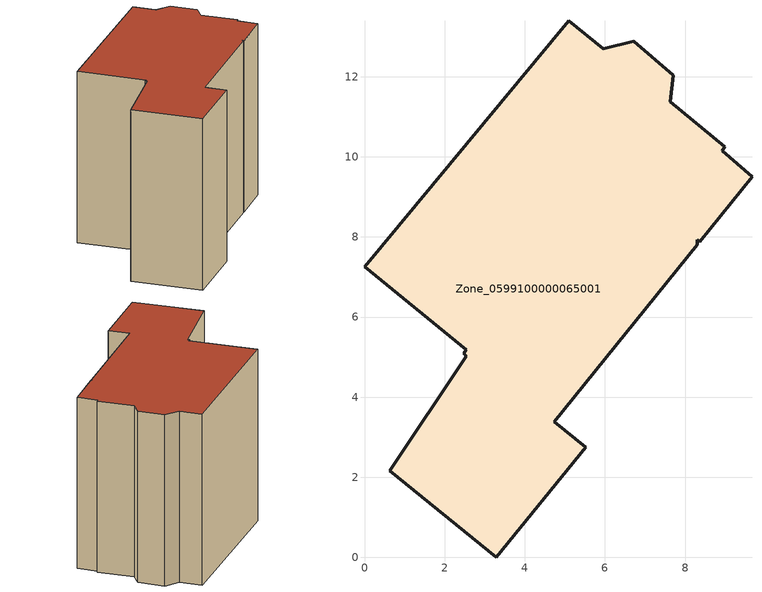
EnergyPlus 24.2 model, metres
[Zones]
Zone_0599100000065001
 floor ground (C_G): 2.47,5.09 2.54,5.18 0,7.25 5.1,13.4 5.96,12.69 6.72,12.88 7.71,12.04 7.63,11.37 9,10.25 8.92,10.15 9.67,9.5 8.37,7.88 8.31,7.93 8.3,7.8 4.74,3.39 5.53,2.75 3.29,0 0.62,2.17 2.54,5.03 z0
 wall outside (C_F): 2.54,5.18 2.47,5.09 2.54,5.03 0.62,2.17 3.29,0 5.53,2.75 4.74,3.39 8.3,7.8 8.31,7.93 8.37,7.88 9.67,9.5 8.92,10.15 9,10.25 7.63,11.37 7.71,12.04 6.72,12.88 5.96,12.69 5.1,13.4 0,7.25 2.54,5.18 z0:8.41
 roof outside (C_R): 8.31,7.93 8.37,7.88 9.67,9.5 8.92,10.15 9,10.25 7.63,11.37 7.71,12.04 6.72,12.88 5.96,12.69 5.1,13.4 0,7.25 2.54,5.18 2.47,5.09 2.54,5.03 0.62,2.17 3.29,0 5.53,2.75 4.74,3.39 8.3,7.8 z8.41
[BUILDING]
Pand.0599100000065001: North Axis=0; Terrain=City; Loads Convergence Tolerance Value=0.04; Temperature Convergence Tolerance Value=0.4; Solar Distribution=FullExterior; Maximum Number of Warmup Days=25; Minimum Number of Warmup Days=1
[Site:Location]
Rotterdam.The.Hague.AP_ZH_NLD Design_Conditions: Latitude=51.96; Longitude=4.45; Time Zone=1; Elevation=-4.5
[SITE:GROUNDTEMPERATURE:BUILDINGSURFACE]
18, 18, 18, 18, 18, 18, 18, 18, 18, 18, 18, 18
[MATERIAL] Thermal Absorptance=0.9; Solar Absorptance=0.7; Visible Absorptance=0.7
Name | Roughness | Thickness | Conductivity | Density | Specific Heat
G.TC.1946 | MediumSmooth | 0.15 | 1 | 540 | 1210
F.TC.1946 | Rough | 0.3 | 0.857143 | 1920 | 840
R.TC.1946 | MediumRough | 0.2 | 0.909091 | 1500 | 1000
[CONSTRUCTION]
C_G: G.TC.1946
C_F: F.TC.1946
C_R: R.TC.1946
[ZONE]
Zone_0599100000065001: Type=1; Multiplier=1; Ceiling Height=Autocalculate; Volume=Autocalculate; Floor Area=autocalculate; Part of Total Floor Area=Yes
[ZONEINFILTRATION:DESIGNFLOWRATE]
Infil_Zone_0599100000065001: Zone or ZoneList or Space or SpaceList=Zone_0599100000065001; Schedule=AlwaysOn; Design Flow Rate Calculation Method=Flow/Area; Flow Rate per Floor Area=0.003; Constant Term Coefficient=1; Temperature Term Coefficient=0; Velocity Term Coefficient=0; Velocity Squared Term Coefficient=0
[HVACTEMPLATE:ZONE:IDEALLOADSAIRSYSTEM]
Zone_0599100000065001: Maximum Heating Supply Air Temperature=50; Minimum Cooling Supply Air Temperature=13; Maximum Heating Supply Air Humidity Ratio=0.0156; Minimum Cooling Supply Air Humidity Ratio=0.0077; Heating Limit=NoLimit; Cooling Limit=NoLimit; Dehumidification Control Type=ConstantSensibleHeatRatio; Cooling Sensible Heat Ratio=0.7; Dehumidification Setpoint=60; Humidification Control Type=None; Humidification Setpoint=30; Outdoor Air Method=None; Outdoor Air Flow Rate per Person=0.00944; Outdoor Air Flow Rate per Zone Floor Area=0; Outdoor Air Flow Rate per Zone=0; Demand Controlled Ventilation Type=None; Outdoor Air Economizer Type=NoEconomizer; Heat Recovery Type=None; Sensible Heat Recovery Effectiveness=0.7; Latent Heat Recovery Effectiveness=0.65
[ZONECONTROL:THERMOSTAT]
ThermostatControl_Zone_0599100000065001: Zone or ZoneList=Zone_0599100000065001; Control Type Schedule=DualSetpointControlType; Control 1=Thermostat_Zone_0599100000065001; Temperature Difference Between Cutout And Setpoint=0
[THERMOSTATSETPOINT:DUALSETPOINT]
Thermostat_Zone_0599100000065001: Heating Setpoint Temperature Schedule=HeatingSetpoint_Zone_0599100000065001; Cooling Setpoint Temperature Schedule=CoolingSetpoint_Zone_0599100000065001
[SCHEDULE:COMPACT]
HeatingSetpoint_Zone_0599100000065001: Through: 12/31, For: AllDays, Until: 24:00, 21
CoolingSetpoint_Zone_0599100000065001: Through: 12/31, For: AllDays, Until: 24:00, 24
DualSetpointControlType: Through: 12/31, For: AllDays, Until: 24:00, 4
AlwaysOn: Through: 12/31, For: AllDays, Until: 24:00, 1
